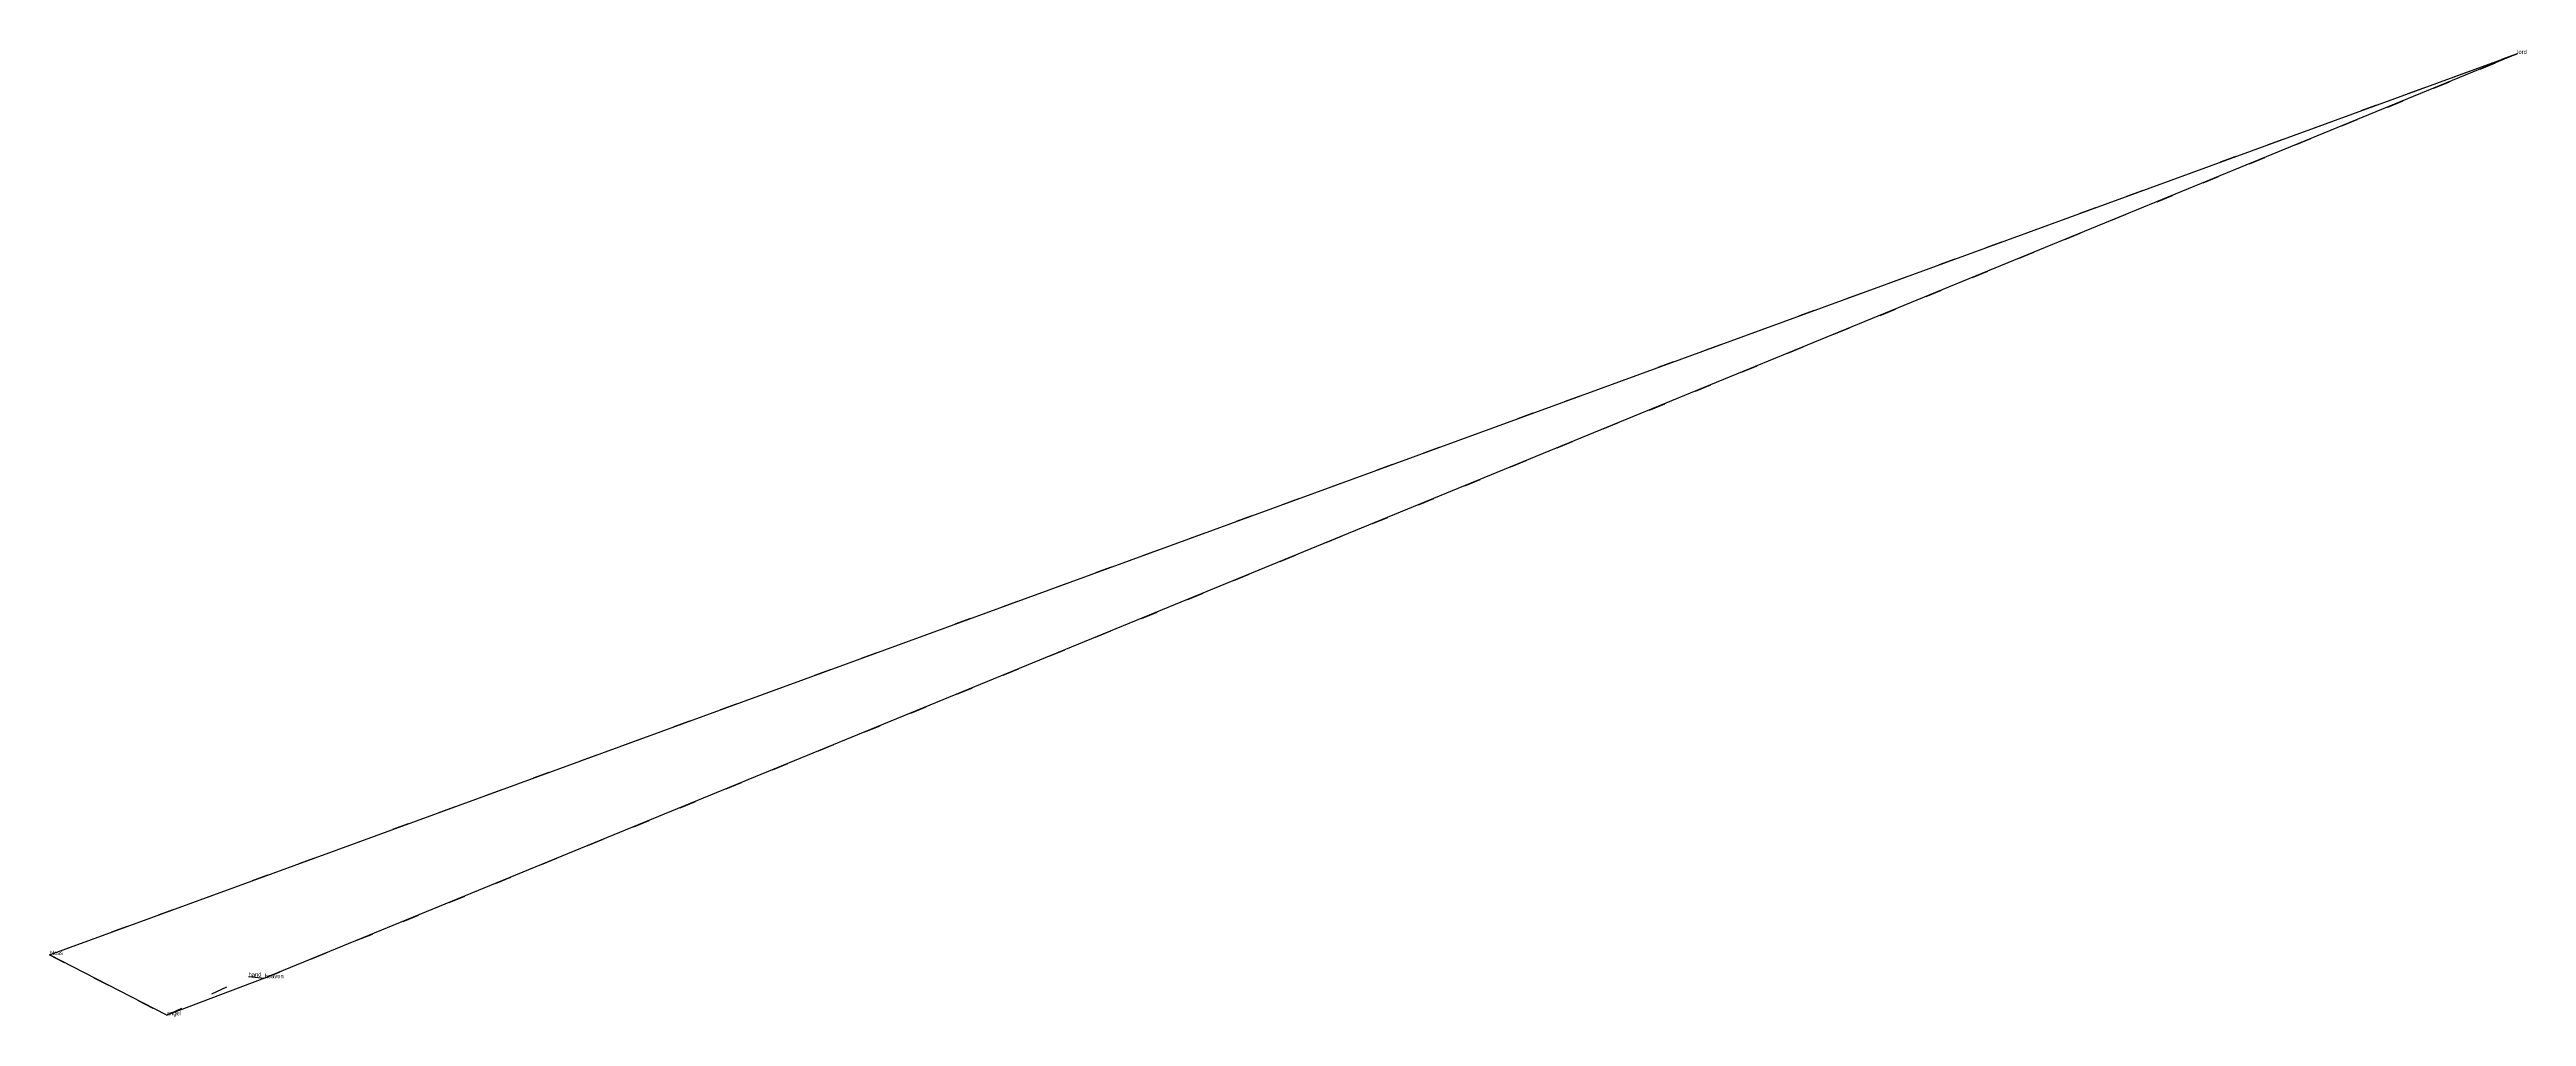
# Model space of a CAD drawing. Extents: x -0.1 to 14.8, y 0.2 to 6.1.
import ezdxf

# ---------------------------------------------------------------- set-up
doc = ezdxf.new("R2010")
doc.units = 0
doc.linetypes.add('DOT', pattern=[0.2, 0, -0.2])
doc.layers.add('TEXT', color=1, linetype='CONTINUOUS')
doc.styles.get("Standard").update_dxf_attribs({"font": 'arial.ttf'})

msp = doc.modelspace()

# ---------------------------------------------------------------- linework, layer by layer
at = {"layer": 'INTERNAL', "linetype": 'DOT'}
msp.add_polyline3d([(14.767, 6.028, 0), (-0.071, 0.609, 0), (0.635, 0.246, 0), (1.126, 0.479, 0), (1.223, 0.469, 0), (14.767, 6.028, 0)], close=True, dxfattribs=at)
at = {"layer": 'OUTLINE', "linetype": 'CONTINUOUS'}
msp.add_polyline3d([(0.635, 0.246, 0), (-0.071, 0.609, 0), (14.767, 6.028, 0), (1.223, 0.469, 0), (0.635, 0.246, 0)], close=True, dxfattribs=at)

# ---------------------------------------------------------------- texts
at = {"layer": 'TEXT'}
for s, p in [('lord', (14.767, 6.028)), ('bless', (-0.071, 0.609)), ('hand', (1.126, 0.479)), ('heaven', (1.223, 0.469)), ('angel', (0.635, 0.246))]:
    msp.add_text(s, height=0.025, dxfattribs=at).set_placement(p)

doc.saveas('drawing.dxf')
